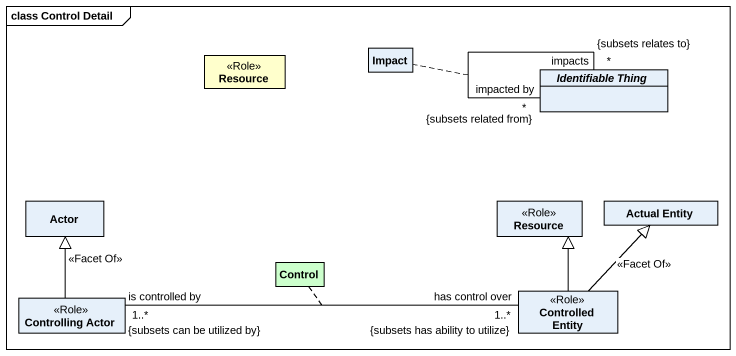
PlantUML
@startuml
mainframe class Control Detail
hide circle
hide empty members
class Impact
class Resource <<Role>> #FFFFCC
abstract class "Identifiable Thing" as Identifiable_Thing
class "Actor" as Actor_
class "Resource" as Resource_2 <<Role>>
class "Actual Entity" as Actual_Entity
class "Control" as Control_ #CCFFCC
class "Controlling Actor" as Controlling_Actor <<Role>>
class "Controlled Entity" as Controlled_Entity <<Role>>
Identifiable_Thing "impacted by\n*\n{subsets related from}" -- "impacts\n*\n{subsets relates to}" Identifiable_Thing
(Identifiable_Thing, Identifiable_Thing) .. Impact
Controlling_Actor -up-|> Actor_ : <<Facet Of>>
Controlling_Actor "is controlled by\n1..*\n{subsets can be utilized by}" -right- "has control over\n1..*\n{subsets has ability to utilize}" Controlled_Entity
(Controlling_Actor, Controlled_Entity) .. Control_
Controlled_Entity -up-|> Resource_2
Controlled_Entity -up-|> Actual_Entity : <<Facet Of>>
@enduml
